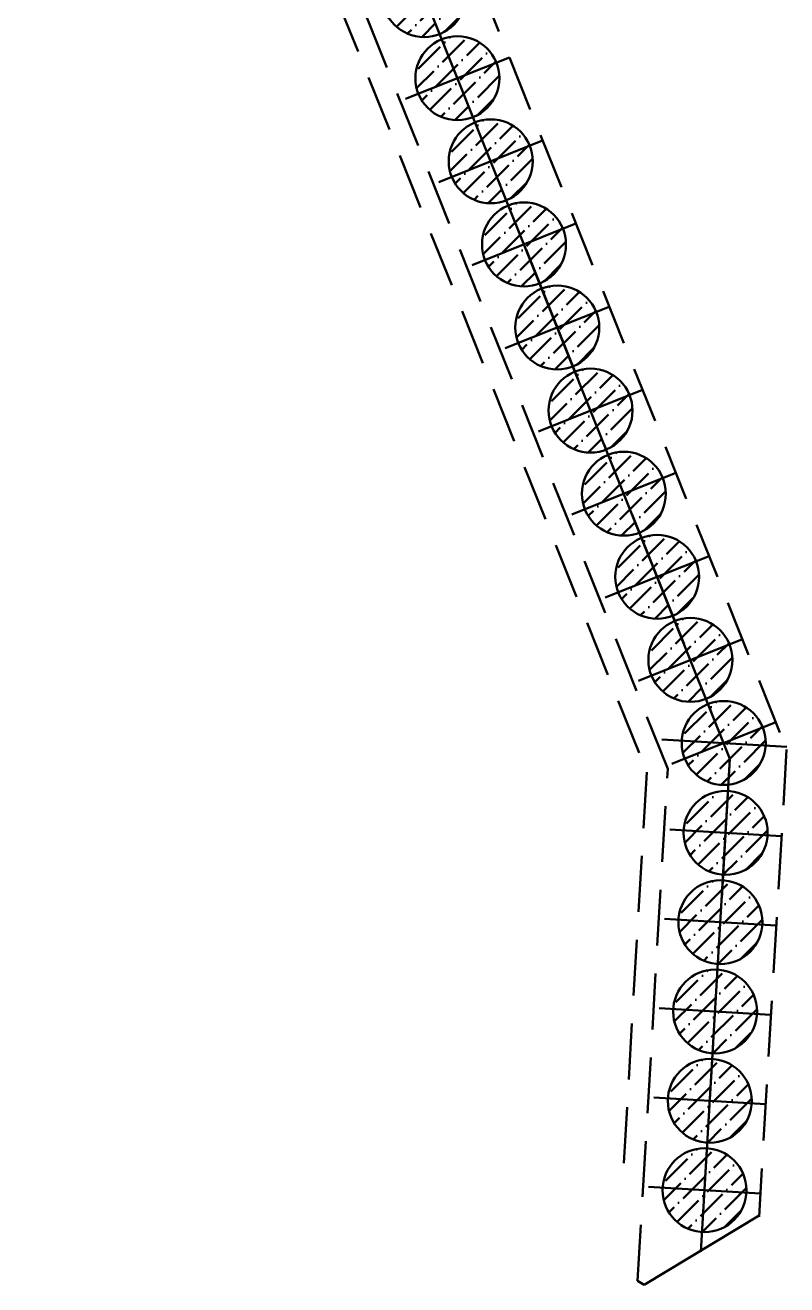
# Model space of a CAD drawing. Extents: x 9773 to 10136, y 10676 to 11757.
# Drawn here: x 10045.6 to 10059.21, y 10912.69 to 10935.2 of the extents above; entities that cross this region are included whole.
import ezdxf

# ---------------------------------------------------------------- set-up
doc = ezdxf.new("R2010")
doc.units = 0
for name, pattern in [('CONTI', [0]), ('DASHDOT', [1, 0.5, -0.25, 0, -0.25]), ('DASHEDX2', [1.5, 1, -0.5])]:
    doc.linetypes.add(name, pattern=pattern)
for name, color, linetype, lineweight in [('HATCH', 8, 'Continuous', 0), ('OSI', 3, 'DASHDOT', 9), ('SIZE', 142, 'Continuous', 9), ('Подпорные стены', 171, 'Continuous', 50), ('ПС', 5, 'Continuous', 40)]:
    doc.layers.add(name, color=color, linetype=linetype, lineweight=lineweight)
doc.layers.add('PILE_HID', color=40, linetype='CONTI')

# ---------------------------------------------------------------- blocks, each defined once
blk = doc.blocks.new('45245242')
at = {"layer": 'HATCH', "lineweight": 50}
h = blk.add_hatch(dxfattribs=at)
h.set_pattern_fill('ANSI36', color=5, scale=0.07)
h.set_pattern_definition([(45, (71.9752, -179.74678), (0.1178658616, 0.4321748258), [0.555625, -0.111125, 0, -0.111125])])
h.paths.add_polyline_path([(10052.451, 10936.437, 0.306578), (10051.98, 10935.741, 0.095507), (10052.034, 10935.462), (10052.73, 10935.741)])
h.paths.add_polyline_path([(10052.451, 10936.437), (10052.73, 10935.741), (10053.426, 10936.02, 0.414214)])
h.paths.add_polyline_path([(10053.48, 10935.741, 0.095507), (10053.426, 10936.02), (10052.73, 10935.741), (10053.009, 10935.044, 0.306578)])
h.paths.add_polyline_path([(10052.73, 10935.741), (10052.034, 10935.462, 0.414214), (10053.009, 10935.044)])
h = blk.add_hatch(dxfattribs=at)
h.set_pattern_fill('ANSI36', color=5, scale=0.07)
h.set_pattern_definition([(45, (72.56996, -181.23213), (0.1178658616, 0.4321748258), [0.555625, -0.111125, 0, -0.111125])])
h.paths.add_polyline_path([(10053.046, 10934.952, 0.306578), (10052.575, 10934.255, 0.095507), (10052.629, 10933.977), (10053.325, 10934.255)])
h.paths.add_polyline_path([(10053.046, 10934.952), (10053.325, 10934.255), (10054.021, 10934.534, 0.414214)])
h.paths.add_polyline_path([(10054.075, 10934.255, 0.095507), (10054.021, 10934.534), (10053.325, 10934.255), (10053.604, 10933.559, 0.306578)])
h.paths.add_polyline_path([(10053.325, 10934.255), (10052.629, 10933.977, 0.414214), (10053.604, 10933.559)])
h = blk.add_hatch(dxfattribs=at)
h.set_pattern_fill('ANSI36', color=5, scale=0.07)
h.set_pattern_definition([(45, (73.16473, -182.71747), (0.1178658616, 0.4321748258), [0.555625, -0.111125, 0, -0.111125])])
h.paths.add_polyline_path([(10053.641, 10933.466, 0.306578), (10053.17, 10932.77, 0.095507), (10053.223, 10932.491), (10053.92, 10932.77)])
h.paths.add_polyline_path([(10053.641, 10933.466), (10053.92, 10932.77), (10054.616, 10933.049, 0.414214)])
h.paths.add_polyline_path([(10054.67, 10932.77, 0.095507), (10054.616, 10933.049), (10053.92, 10932.77), (10054.199, 10932.074, 0.306578)])
h.paths.add_polyline_path([(10053.92, 10932.77), (10053.223, 10932.491, 0.414214), (10054.199, 10932.074)])
h = blk.add_hatch(dxfattribs=at)
h.set_pattern_fill('ANSI36', color=5, scale=0.07)
h.set_pattern_definition([(45, (73.7595, -184.20281), (0.1178658616, 0.4321748258), [0.555625, -0.111125, 0, -0.111125])])
h.paths.add_polyline_path([(10054.236, 10931.981, 0.306578), (10053.765, 10931.285, 0.095507), (10053.818, 10931.006), (10054.515, 10931.285)])
h.paths.add_polyline_path([(10054.236, 10931.981), (10054.515, 10931.285), (10055.211, 10931.563, 0.414214)])
h.paths.add_polyline_path([(10055.265, 10931.285, 0.095507), (10055.211, 10931.563), (10054.515, 10931.285), (10054.793, 10930.588, 0.306578)])
h.paths.add_polyline_path([(10054.515, 10931.285), (10053.818, 10931.006, 0.414214), (10054.793, 10930.588)])
h = blk.add_hatch(dxfattribs=at)
h.set_pattern_fill('ANSI36', color=5, scale=0.07)
h.set_pattern_definition([(45, (74.35427, -185.68816), (0.1178658616, 0.4321748258), [0.555625, -0.111125, 0, -0.111125])])
h.paths.add_polyline_path([(10054.83, 10930.496, 0.306578), (10054.359, 10929.799, 0.095507), (10054.413, 10929.521), (10055.109, 10929.799)])
h.paths.add_polyline_path([(10054.83, 10930.496), (10055.109, 10929.799), (10055.806, 10930.078, 0.414214)])
h.paths.add_polyline_path([(10055.859, 10929.799, 0.095507), (10055.806, 10930.078), (10055.109, 10929.799), (10055.388, 10929.103, 0.306578)])
h.paths.add_polyline_path([(10055.109, 10929.799), (10054.413, 10929.521, 0.414214), (10055.388, 10929.103)])
h = blk.add_hatch(dxfattribs=at)
h.set_pattern_fill('ANSI36', color=5, scale=0.07)
h.set_pattern_definition([(45, (74.94904, -187.1735), (0.1178658616, 0.4321748258), [0.555625, -0.111125, 0, -0.111125])])
h.paths.add_polyline_path([(10055.425, 10929.01, 0.306578), (10054.954, 10928.314, 0.095507), (10055.008, 10928.035), (10055.704, 10928.314)])
h.paths.add_polyline_path([(10055.425, 10929.01), (10055.704, 10928.314), (10056.4, 10928.593, 0.414214)])
h.paths.add_polyline_path([(10056.454, 10928.314, 0.095507), (10056.4, 10928.593), (10055.704, 10928.314), (10055.983, 10927.618, 0.306578)])
h.paths.add_polyline_path([(10055.704, 10928.314), (10055.008, 10928.035, 0.414214), (10055.983, 10927.618)])
h = blk.add_hatch(dxfattribs=at)
h.set_pattern_fill('ANSI36', color=5, scale=0.07)
h.set_pattern_definition([(45, (75.5438, -188.65885), (0.1178658616, 0.4321748258), [0.555625, -0.111125, 0, -0.111125])])
h.paths.add_polyline_path([(10056.02, 10927.525, 0.306578), (10055.549, 10926.829, 0.095507), (10055.603, 10926.55), (10056.299, 10926.829)])
h.paths.add_polyline_path([(10056.02, 10927.525), (10056.299, 10926.829), (10056.995, 10927.107, 0.414214)])
h.paths.add_polyline_path([(10057.049, 10926.829, 0.095507), (10056.995, 10927.107), (10056.299, 10926.829), (10056.578, 10926.132, 0.306578)])
h.paths.add_polyline_path([(10056.299, 10926.829), (10055.603, 10926.55, 0.414214), (10056.578, 10926.132)])
h = blk.add_hatch(dxfattribs=at)
h.set_pattern_fill('ANSI36', color=5, scale=0.07)
h.set_pattern_definition([(45, (76.13858, -190.1442), (0.1178658616, 0.4321748258), [0.555625, -0.111125, 0, -0.111125])])
h.paths.add_polyline_path([(10056.615, 10926.04, 0.306578), (10056.144, 10925.343, 0.095507), (10056.197, 10925.065), (10056.894, 10925.343)])
h.paths.add_polyline_path([(10056.615, 10926.04), (10056.894, 10925.343), (10057.59, 10925.622, 0.414214)])
h.paths.add_polyline_path([(10057.644, 10925.343, 0.095507), (10057.59, 10925.622), (10056.894, 10925.343), (10057.172, 10924.647, 0.306578)])
h.paths.add_polyline_path([(10056.894, 10925.343), (10056.197, 10925.065, 0.414214), (10057.172, 10924.647)])
h = blk.add_hatch(dxfattribs=at)
h.set_pattern_fill('ANSI36', color=5, scale=0.07)
h.set_pattern_definition([(45, (76.73335, -191.62954), (0.1178658616, 0.4321748258), [0.555625, -0.111125, 0, -0.111125])])
h.paths.add_polyline_path([(10057.21, 10924.554, 0.306578), (10056.738, 10923.858, 0.095507), (10056.792, 10923.579), (10057.488, 10923.858)])
h.paths.add_polyline_path([(10057.21, 10924.554), (10057.488, 10923.858), (10058.185, 10924.137, 0.414214)])
h.paths.add_polyline_path([(10058.238, 10923.858, 0.095507), (10058.185, 10924.137), (10057.488, 10923.858), (10057.767, 10923.162, 0.306578)])
h.paths.add_polyline_path([(10057.488, 10923.858), (10056.792, 10923.579, 0.414214), (10057.767, 10923.162)])
h = blk.add_hatch(dxfattribs=at)
h.set_pattern_fill('ANSI36', color=5, scale=0.07)
h.set_pattern_definition([(45, (77.32812, -193.11488), (0.1178658616, 0.4321748258), [0.555625, -0.111125, 0, -0.111125])])
h.paths.add_polyline_path([(10057.804, 10923.069, 0.306578), (10057.333, 10922.373, 0.095507), (10057.387, 10922.094), (10058.083, 10922.373)])
h.paths.add_polyline_path([(10057.804, 10923.069), (10058.083, 10922.373), (10058.779, 10922.651, 0.414214)])
h.paths.add_polyline_path([(10058.833, 10922.373, 0.095507), (10058.779, 10922.651), (10058.083, 10922.373), (10058.362, 10921.676, 0.306578)])
h.paths.add_polyline_path([(10058.083, 10922.373), (10057.387, 10922.094, 0.414214), (10058.362, 10921.676)])
h = blk.add_hatch(dxfattribs=at)
h.set_pattern_fill('ANSI36', color=5, scale=0.07)
h.set_pattern_definition([(45, (77.36216, -194.71968), (0.1178658616, 0.4321748258), [0.555625, -0.111125, 0, -0.111125])])
h.paths.add_polyline_path([(10057.838, 10921.464, 0.306578), (10057.367, 10920.768, 0.095507), (10057.421, 10920.489), (10058.117, 10920.768)])
h.paths.add_polyline_path([(10057.838, 10921.464), (10058.117, 10920.768), (10058.813, 10921.047, 0.414214)])
h.paths.add_polyline_path([(10058.867, 10920.768, 0.095507), (10058.813, 10921.047), (10058.117, 10920.768), (10058.396, 10920.072, 0.306578)])
h.paths.add_polyline_path([(10058.117, 10920.768), (10057.421, 10920.489, 0.414214), (10058.396, 10920.072)])
h = blk.add_hatch(dxfattribs=at)
h.set_pattern_fill('ANSI36', color=5, scale=0.07)
h.set_pattern_definition([(45, (77.26787, -196.3169), (0.1178658616, 0.4321748258), [0.555625, -0.111125, 0, -0.111125])])
h.paths.add_polyline_path([(10057.744, 10919.867, 0.306578), (10057.273, 10919.171, 0.095507), (10057.327, 10918.892), (10058.023, 10919.171)])
h.paths.add_polyline_path([(10057.744, 10919.867), (10058.023, 10919.171), (10058.719, 10919.449, 0.414214)])
h.paths.add_polyline_path([(10058.773, 10919.171, 0.095507), (10058.719, 10919.449), (10058.023, 10919.171), (10058.302, 10918.474, 0.306578)])
h.paths.add_polyline_path([(10058.023, 10919.171), (10057.327, 10918.892, 0.414214), (10058.302, 10918.474)])
h = blk.add_hatch(dxfattribs=at)
h.set_pattern_fill('ANSI36', color=5, scale=0.07)
h.set_pattern_definition([(45, (77.17358, -197.91412), (0.1178658616, 0.4321748258), [0.555625, -0.111125, 0, -0.111125])])
h.paths.add_polyline_path([(10057.65, 10918.27, 0.306578), (10057.179, 10917.573, 0.095507), (10057.232, 10917.295), (10057.929, 10917.573)])
h.paths.add_polyline_path([(10057.65, 10918.27), (10057.929, 10917.573), (10058.625, 10917.852, 0.414214)])
h.paths.add_polyline_path([(10058.679, 10917.573, 0.095507), (10058.625, 10917.852), (10057.929, 10917.573), (10058.207, 10916.877, 0.306578)])
h.paths.add_polyline_path([(10057.929, 10917.573), (10057.232, 10917.295, 0.414214), (10058.207, 10916.877)])
h = blk.add_hatch(dxfattribs=at)
h.set_pattern_fill('ANSI36', color=5, scale=0.07)
h.set_pattern_definition([(45, (77.0793, -199.51134), (0.1178658616, 0.4321748258), [0.555625, -0.111125, 0, -0.111125])])
h.paths.add_polyline_path([(10057.556, 10916.672, 0.306578), (10057.084, 10915.976, 0.095507), (10057.138, 10915.697), (10057.834, 10915.976)])
h.paths.add_polyline_path([(10057.556, 10916.672), (10057.834, 10915.976), (10058.531, 10916.255, 0.414214)])
h.paths.add_polyline_path([(10058.584, 10915.976, 0.095507), (10058.531, 10916.255), (10057.834, 10915.976), (10058.113, 10915.28, 0.306578)])
h.paths.add_polyline_path([(10057.834, 10915.976), (10057.138, 10915.697, 0.414214), (10058.113, 10915.28)])
h = blk.add_hatch(dxfattribs=at)
h.set_pattern_fill('ANSI36', color=5, scale=0.07)
h.set_pattern_definition([(45, (76.985, -201.10856), (0.1178658616, 0.4321748258), [0.555625, -0.111125, 0, -0.111125])])
h.paths.add_polyline_path([(10057.461, 10915.075, 0.306578), (10056.99, 10914.379, 0.095507), (10057.044, 10914.1), (10057.74, 10914.379)])
h.paths.add_polyline_path([(10057.461, 10915.075), (10057.74, 10914.379), (10058.436, 10914.658, 0.414214)])
h.paths.add_polyline_path([(10058.49, 10914.379, 0.095507), (10058.436, 10914.658), (10057.74, 10914.379), (10058.019, 10913.683, 0.306578)])
h.paths.add_polyline_path([(10057.74, 10914.379), (10057.044, 10914.1, 0.414214), (10058.019, 10913.683)])
at = {"layer": 'OSI', "color": 5, "lineweight": 50, "ltscale": 5}
for p, q in [((10046.968, 10950.13), (10058.195, 10922.092)), ((10058.195, 10922.092), (10057.675, 10913.276)), ((10058.833, 10915.917), (10056.836, 10916.035)), ((10058.738, 10914.32), (10056.742, 10914.438))]:
    blk.add_line(p, q, dxfattribs=at)
at = {"layer": 'OSI', "color": 5, "lineweight": 50, "ltscale": 100}
for p, q in [((10052.397, 10933.884), (10054.253, 10934.627)), ((10052.991, 10932.398), (10054.848, 10933.142)), ((10053.586, 10930.913), (10055.443, 10931.656)), ((10054.181, 10929.428), (10056.038, 10930.171)), ((10054.776, 10927.942), (10056.632, 10928.686)), ((10055.37, 10926.457), (10057.227, 10927.2)), ((10055.965, 10924.972), (10057.822, 10925.715)), ((10056.56, 10923.486), (10058.417, 10924.23)), ((10057.155, 10922.001), (10059.011, 10922.744)), ((10059.21, 10922.306), (10056.98, 10922.438)), ((10059.115, 10920.709), (10057.119, 10920.827)), ((10059.021, 10919.112), (10057.025, 10919.23)), ((10058.927, 10917.514), (10056.93, 10917.632))]:
    blk.add_line(p, q, dxfattribs=at)
at = {"layer": 'PILE_HID', "color": 5, "lineweight": 50, "ltscale": 100}
for centre in [(10052.73, 10935.741), (10053.325, 10934.255), (10053.92, 10932.77), (10054.515, 10931.285), (10055.109, 10929.799), (10055.704, 10928.314), (10056.299, 10926.829), (10056.894, 10925.343), (10057.488, 10923.858), (10058.083, 10922.373), (10058.117, 10920.768), (10058.023, 10919.171), (10057.929, 10917.573), (10057.834, 10915.976), (10057.74, 10914.379)]:
    blk.add_circle(centre, 0.75, dxfattribs=at)
at = {"layer": 'Подпорные стены', "color": 5, "linetype": 'DASHEDX2', "lineweight": 50}
for p, q in [((10057.083, 10921.912), (10045.947, 10949.721)), ((10048.677, 10948.552), (10059.207, 10922.257)), ((10059.207, 10922.257), (10058.714, 10913.902)), ((10056.543, 10912.761), (10057.083, 10921.912))]:
    blk.add_line(p, q, dxfattribs=at)
at = {"layer": 'Подпорные стены', "color": 5, "lineweight": 50, "ltscale": 500}
blk.add_line((10056.662, 10912.688), (10058.715, 10913.926), dxfattribs=at)
at = {"layer": 'Подпорные стены', "color": 5, "lineweight": 50}
blk.add_line((10056.662, 10912.688), (10056.543, 10912.761), dxfattribs=at)
at = {"layer": 'Подпорные стены', "color": 5, "linetype": 'DASHEDX2', "lineweight": 50}
blk.add_lwpolyline([(10045.947, 10949.721), (10045.604, 10949.584), (10056.709, 10921.851), (10056.273, 10914.466)], dxfattribs=at)

msp = doc.modelspace()

# ---------------------------------------------------------------- hatches: boundary and pattern name
at = {"layer": 'ПС', "lineweight": 50}
h = msp.add_hatch(dxfattribs=at)
h.set_pattern_fill('ANSI36', color=5, scale=0.07)
h.set_pattern_definition([(45, (71.9752, -179.74678), (0.1178658616, 0.4321748258), [0.555625, -0.111125, 0, -0.111125])])
h.paths.add_polyline_path([(10052.451, 10936.437, 0.306578), (10051.98, 10935.741, 0.095507), (10052.034, 10935.462), (10052.73, 10935.741)])
h.paths.add_polyline_path([(10052.451, 10936.437), (10052.73, 10935.741), (10053.426, 10936.02, 0.414214)])
h.paths.add_polyline_path([(10053.48, 10935.741, 0.095507), (10053.426, 10936.02), (10052.73, 10935.741), (10053.009, 10935.044, 0.306578)])
h.paths.add_polyline_path([(10052.73, 10935.741), (10052.034, 10935.462, 0.414214), (10053.009, 10935.044)])
h = msp.add_hatch(dxfattribs=at)
h.set_pattern_fill('ANSI36', color=5, scale=0.07)
h.set_pattern_definition([(45, (72.56996, -181.23213), (0.1178658616, 0.4321748258), [0.555625, -0.111125, 0, -0.111125])])
h.paths.add_polyline_path([(10053.046, 10934.952, 0.306578), (10052.575, 10934.255, 0.095507), (10052.629, 10933.977), (10053.325, 10934.255)])
h.paths.add_polyline_path([(10053.046, 10934.952), (10053.325, 10934.255), (10054.021, 10934.534, 0.414214)])
h.paths.add_polyline_path([(10054.075, 10934.255, 0.095507), (10054.021, 10934.534), (10053.325, 10934.255), (10053.604, 10933.559, 0.306578)])
h.paths.add_polyline_path([(10053.325, 10934.255), (10052.629, 10933.977, 0.414214), (10053.604, 10933.559)])
h = msp.add_hatch(dxfattribs=at)
h.set_pattern_fill('ANSI36', color=5, scale=0.07)
h.set_pattern_definition([(45, (73.16473, -182.71747), (0.1178658616, 0.4321748258), [0.555625, -0.111125, 0, -0.111125])])
h.paths.add_polyline_path([(10053.641, 10933.466, 0.306578), (10053.17, 10932.77, 0.095507), (10053.223, 10932.491), (10053.92, 10932.77)])
h.paths.add_polyline_path([(10053.641, 10933.466), (10053.92, 10932.77), (10054.616, 10933.049, 0.414214)])
h.paths.add_polyline_path([(10054.67, 10932.77, 0.095507), (10054.616, 10933.049), (10053.92, 10932.77), (10054.199, 10932.074, 0.306578)])
h.paths.add_polyline_path([(10053.92, 10932.77), (10053.223, 10932.491, 0.414214), (10054.199, 10932.074)])
h = msp.add_hatch(dxfattribs=at)
h.set_pattern_fill('ANSI36', color=5, scale=0.07)
h.set_pattern_definition([(45, (73.7595, -184.20281), (0.1178658616, 0.4321748258), [0.555625, -0.111125, 0, -0.111125])])
h.paths.add_polyline_path([(10054.236, 10931.981, 0.306578), (10053.765, 10931.285, 0.095507), (10053.818, 10931.006), (10054.515, 10931.285)])
h.paths.add_polyline_path([(10054.236, 10931.981), (10054.515, 10931.285), (10055.211, 10931.563, 0.414214)])
h.paths.add_polyline_path([(10055.265, 10931.285, 0.095507), (10055.211, 10931.563), (10054.515, 10931.285), (10054.793, 10930.588, 0.306578)])
h.paths.add_polyline_path([(10054.515, 10931.285), (10053.818, 10931.006, 0.414214), (10054.793, 10930.588)])
h = msp.add_hatch(dxfattribs=at)
h.set_pattern_fill('ANSI36', color=5, scale=0.07)
h.set_pattern_definition([(45, (74.35427, -185.68816), (0.1178658616, 0.4321748258), [0.555625, -0.111125, 0, -0.111125])])
h.paths.add_polyline_path([(10054.83, 10930.496, 0.306578), (10054.359, 10929.799, 0.095507), (10054.413, 10929.521), (10055.109, 10929.799)])
h.paths.add_polyline_path([(10054.83, 10930.496), (10055.109, 10929.799), (10055.806, 10930.078, 0.414214)])
h.paths.add_polyline_path([(10055.859, 10929.799, 0.095507), (10055.806, 10930.078), (10055.109, 10929.799), (10055.388, 10929.103, 0.306578)])
h.paths.add_polyline_path([(10055.109, 10929.799), (10054.413, 10929.521, 0.414214), (10055.388, 10929.103)])
h = msp.add_hatch(dxfattribs=at)
h.set_pattern_fill('ANSI36', color=5, scale=0.07)
h.set_pattern_definition([(45, (74.94904, -187.1735), (0.1178658616, 0.4321748258), [0.555625, -0.111125, 0, -0.111125])])
h.paths.add_polyline_path([(10055.425, 10929.01, 0.306578), (10054.954, 10928.314, 0.095507), (10055.008, 10928.035), (10055.704, 10928.314)])
h.paths.add_polyline_path([(10055.425, 10929.01), (10055.704, 10928.314), (10056.4, 10928.593, 0.414214)])
h.paths.add_polyline_path([(10056.454, 10928.314, 0.095507), (10056.4, 10928.593), (10055.704, 10928.314), (10055.983, 10927.618, 0.306578)])
h.paths.add_polyline_path([(10055.704, 10928.314), (10055.008, 10928.035, 0.414214), (10055.983, 10927.618)])
h = msp.add_hatch(dxfattribs=at)
h.set_pattern_fill('ANSI36', color=5, scale=0.07)
h.set_pattern_definition([(45, (75.5438, -188.65885), (0.1178658616, 0.4321748258), [0.555625, -0.111125, 0, -0.111125])])
h.paths.add_polyline_path([(10056.02, 10927.525, 0.306578), (10055.549, 10926.829, 0.095507), (10055.603, 10926.55), (10056.299, 10926.829)])
h.paths.add_polyline_path([(10056.02, 10927.525), (10056.299, 10926.829), (10056.995, 10927.107, 0.414214)])
h.paths.add_polyline_path([(10057.049, 10926.829, 0.095507), (10056.995, 10927.107), (10056.299, 10926.829), (10056.578, 10926.132, 0.306578)])
h.paths.add_polyline_path([(10056.299, 10926.829), (10055.603, 10926.55, 0.414214), (10056.578, 10926.132)])
h = msp.add_hatch(dxfattribs=at)
h.set_pattern_fill('ANSI36', color=5, scale=0.07)
h.set_pattern_definition([(45, (76.13858, -190.1442), (0.1178658616, 0.4321748258), [0.555625, -0.111125, 0, -0.111125])])
h.paths.add_polyline_path([(10056.615, 10926.04, 0.306578), (10056.144, 10925.343, 0.095507), (10056.197, 10925.065), (10056.894, 10925.343)])
h.paths.add_polyline_path([(10056.615, 10926.04), (10056.894, 10925.343), (10057.59, 10925.622, 0.414214)])
h.paths.add_polyline_path([(10057.644, 10925.343, 0.095507), (10057.59, 10925.622), (10056.894, 10925.343), (10057.172, 10924.647, 0.306578)])
h.paths.add_polyline_path([(10056.894, 10925.343), (10056.197, 10925.065, 0.414214), (10057.172, 10924.647)])
h = msp.add_hatch(dxfattribs=at)
h.set_pattern_fill('ANSI36', color=5, scale=0.07)
h.set_pattern_definition([(45, (76.73335, -191.62954), (0.1178658616, 0.4321748258), [0.555625, -0.111125, 0, -0.111125])])
h.paths.add_polyline_path([(10057.21, 10924.554, 0.306578), (10056.738, 10923.858, 0.095507), (10056.792, 10923.579), (10057.488, 10923.858)])
h.paths.add_polyline_path([(10057.21, 10924.554), (10057.488, 10923.858), (10058.185, 10924.137, 0.414214)])
h.paths.add_polyline_path([(10058.238, 10923.858, 0.095507), (10058.185, 10924.137), (10057.488, 10923.858), (10057.767, 10923.162, 0.306578)])
h.paths.add_polyline_path([(10057.488, 10923.858), (10056.792, 10923.579, 0.414214), (10057.767, 10923.162)])
h = msp.add_hatch(dxfattribs=at)
h.set_pattern_fill('ANSI36', color=5, scale=0.07)
h.set_pattern_definition([(45, (77.32812, -193.11488), (0.1178658616, 0.4321748258), [0.555625, -0.111125, 0, -0.111125])])
h.paths.add_polyline_path([(10057.804, 10923.069, 0.306578), (10057.333, 10922.373, 0.095507), (10057.387, 10922.094), (10058.083, 10922.373)])
h.paths.add_polyline_path([(10057.804, 10923.069), (10058.083, 10922.373), (10058.779, 10922.651, 0.414214)])
h.paths.add_polyline_path([(10058.833, 10922.373, 0.095507), (10058.779, 10922.651), (10058.083, 10922.373), (10058.362, 10921.676, 0.306578)])
h.paths.add_polyline_path([(10058.083, 10922.373), (10057.387, 10922.094, 0.414214), (10058.362, 10921.676)])
h = msp.add_hatch(dxfattribs=at)
h.set_pattern_fill('ANSI36', color=5, scale=0.07)
h.set_pattern_definition([(45, (77.36216, -194.71968), (0.1178658616, 0.4321748258), [0.555625, -0.111125, 0, -0.111125])])
h.paths.add_polyline_path([(10057.838, 10921.464, 0.306578), (10057.367, 10920.768, 0.095507), (10057.421, 10920.489), (10058.117, 10920.768)])
h.paths.add_polyline_path([(10057.838, 10921.464), (10058.117, 10920.768), (10058.813, 10921.047, 0.414214)])
h.paths.add_polyline_path([(10058.867, 10920.768, 0.095507), (10058.813, 10921.047), (10058.117, 10920.768), (10058.396, 10920.072, 0.306578)])
h.paths.add_polyline_path([(10058.117, 10920.768), (10057.421, 10920.489, 0.414214), (10058.396, 10920.072)])
h = msp.add_hatch(dxfattribs=at)
h.set_pattern_fill('ANSI36', color=5, scale=0.07)
h.set_pattern_definition([(45, (77.26787, -196.3169), (0.1178658616, 0.4321748258), [0.555625, -0.111125, 0, -0.111125])])
h.paths.add_polyline_path([(10057.744, 10919.867, 0.306578), (10057.273, 10919.171, 0.095507), (10057.327, 10918.892), (10058.023, 10919.171)])
h.paths.add_polyline_path([(10057.744, 10919.867), (10058.023, 10919.171), (10058.719, 10919.449, 0.414214)])
h.paths.add_polyline_path([(10058.773, 10919.171, 0.095507), (10058.719, 10919.449), (10058.023, 10919.171), (10058.302, 10918.474, 0.306578)])
h.paths.add_polyline_path([(10058.023, 10919.171), (10057.327, 10918.892, 0.414214), (10058.302, 10918.474)])
h = msp.add_hatch(dxfattribs=at)
h.set_pattern_fill('ANSI36', color=5, scale=0.07)
h.set_pattern_definition([(45, (77.17358, -197.91412), (0.1178658616, 0.4321748258), [0.555625, -0.111125, 0, -0.111125])])
h.paths.add_polyline_path([(10057.65, 10918.27, 0.306578), (10057.179, 10917.573, 0.095507), (10057.232, 10917.295), (10057.929, 10917.573)])
h.paths.add_polyline_path([(10057.65, 10918.27), (10057.929, 10917.573), (10058.625, 10917.852, 0.414214)])
h.paths.add_polyline_path([(10058.679, 10917.573, 0.095507), (10058.625, 10917.852), (10057.929, 10917.573), (10058.207, 10916.877, 0.306578)])
h.paths.add_polyline_path([(10057.929, 10917.573), (10057.232, 10917.295, 0.414214), (10058.207, 10916.877)])
h = msp.add_hatch(dxfattribs=at)
h.set_pattern_fill('ANSI36', color=5, scale=0.07)
h.set_pattern_definition([(45, (77.0793, -199.51134), (0.1178658616, 0.4321748258), [0.555625, -0.111125, 0, -0.111125])])
h.paths.add_polyline_path([(10057.556, 10916.672, 0.306578), (10057.084, 10915.976, 0.095507), (10057.138, 10915.697), (10057.834, 10915.976)])
h.paths.add_polyline_path([(10057.556, 10916.672), (10057.834, 10915.976), (10058.531, 10916.255, 0.414214)])
h.paths.add_polyline_path([(10058.584, 10915.976, 0.095507), (10058.531, 10916.255), (10057.834, 10915.976), (10058.113, 10915.28, 0.306578)])
h.paths.add_polyline_path([(10057.834, 10915.976), (10057.138, 10915.697, 0.414214), (10058.113, 10915.28)])
h = msp.add_hatch(dxfattribs=at)
h.set_pattern_fill('ANSI36', color=5, scale=0.07)
h.set_pattern_definition([(45, (76.985, -201.10856), (0.1178658616, 0.4321748258), [0.555625, -0.111125, 0, -0.111125])])
h.paths.add_polyline_path([(10057.461, 10915.075, 0.306578), (10056.99, 10914.379, 0.095507), (10057.044, 10914.1), (10057.74, 10914.379)])
h.paths.add_polyline_path([(10057.461, 10915.075), (10057.74, 10914.379), (10058.436, 10914.658, 0.414214)])
h.paths.add_polyline_path([(10058.49, 10914.379, 0.095507), (10058.436, 10914.658), (10057.74, 10914.379), (10058.019, 10913.683, 0.306578)])
h.paths.add_polyline_path([(10057.74, 10914.379), (10057.044, 10914.1, 0.414214), (10058.019, 10913.683)])

# ---------------------------------------------------------------- linework, layer by layer
at = {"layer": 'ПС', "color": 5, "lineweight": 50, "ltscale": 5}
for p, q in [((10046.002, 10952.544), (10058.195, 10922.092)), ((10058.195, 10922.092), (10057.675, 10913.276)), ((10058.833, 10915.917), (10056.836, 10916.035)), ((10058.738, 10914.32), (10056.742, 10914.438))]:
    msp.add_line(p, q, dxfattribs=at)
at = {"layer": 'ПС', "color": 5, "linetype": 'DASHEDX2', "lineweight": 50}
for p, q in [((10057.083, 10921.912), (10045.947, 10949.721)), ((10048.677, 10948.552), (10059.207, 10922.257)), ((10059.207, 10922.257), (10058.714, 10913.902)), ((10056.543, 10912.761), (10057.083, 10921.912))]:
    msp.add_line(p, q, dxfattribs=at)
at = {"layer": 'ПС', "color": 5, "lineweight": 50, "ltscale": 100}
for p, q in [((10052.397, 10933.884), (10054.253, 10934.627)), ((10052.991, 10932.398), (10054.848, 10933.142)), ((10053.586, 10930.913), (10055.443, 10931.656)), ((10054.181, 10929.428), (10056.038, 10930.171)), ((10054.776, 10927.942), (10056.632, 10928.686)), ((10055.37, 10926.457), (10057.227, 10927.2)), ((10055.965, 10924.972), (10057.822, 10925.715)), ((10056.56, 10923.486), (10058.417, 10924.23)), ((10057.155, 10922.001), (10059.011, 10922.744)), ((10059.21, 10922.306), (10056.98, 10922.438)), ((10059.115, 10920.709), (10057.119, 10920.827)), ((10059.021, 10919.112), (10057.025, 10919.23)), ((10058.927, 10917.514), (10056.93, 10917.632))]:
    msp.add_line(p, q, dxfattribs=at)
at = {"layer": 'ПС', "color": 5, "lineweight": 50, "ltscale": 500}
msp.add_line((10056.662, 10912.688), (10058.715, 10913.926), dxfattribs=at)
at = {"layer": 'ПС', "color": 5, "lineweight": 50}
msp.add_line((10056.662, 10912.688), (10056.543, 10912.761), dxfattribs=at)
at = {"layer": 'ПС', "color": 5, "linetype": 'DASHEDX2', "lineweight": 50}
msp.add_lwpolyline([(10045.947, 10949.721), (10045.604, 10949.584), (10056.709, 10921.851), (10056.273, 10914.466)], dxfattribs=at)
at = {"layer": 'ПС', "color": 5, "lineweight": 50, "ltscale": 100}
for centre in [(10052.73, 10935.741), (10053.325, 10934.255), (10053.92, 10932.77), (10054.515, 10931.285), (10055.109, 10929.799), (10055.704, 10928.314), (10056.299, 10926.829), (10056.894, 10925.343), (10057.488, 10923.858), (10058.083, 10922.373), (10058.117, 10920.768), (10058.023, 10919.171), (10057.929, 10917.573), (10057.834, 10915.976), (10057.74, 10914.379)]:
    msp.add_circle(centre, 0.75, dxfattribs=at)

# ---------------------------------------------------------------- block references
at = {"layer": 'SIZE'}
msp.add_blockref('45245242', (0, 0), dxfattribs=at)

doc.saveas('drawing.dxf')
